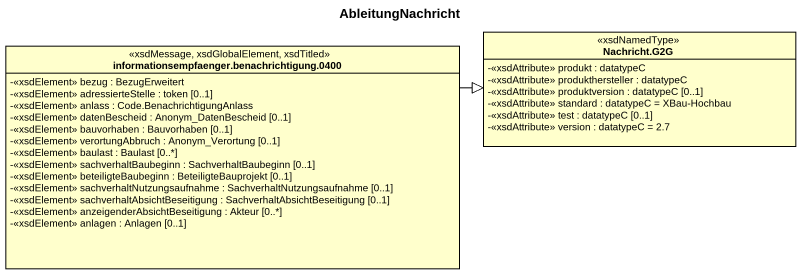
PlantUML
@startuml
title AbleitungNachricht
hide circle
hide empty members
skinparam classAttributeIconSize 0
class "Nachricht.G2G" as Nachricht_G2G <<xsdNamedType>> {
  -<<xsdAttribute>> produkt : datatypeC
  -<<xsdAttribute>> produkthersteller : datatypeC
  -<<xsdAttribute>> produktversion : datatypeC [0..1]
  -<<xsdAttribute>> standard : datatypeC = XBau-Hochbau
  -<<xsdAttribute>> test : datatypeC [0..1]
  -<<xsdAttribute>> version : datatypeC = 2.7
}
class "informationsempfaenger.benachrichtigung.0400" as informationsempfaenger <<xsdMessage, xsdGlobalElement, xsdTitled>> {
  -<<xsdElement>> bezug : BezugErweitert
  -<<xsdElement>> adressierteStelle : token [0..1]
  -<<xsdElement>> anlass : Code.BenachrichtigungAnlass
  -<<xsdElement>> datenBescheid : Anonym_DatenBescheid [0..1]
  -<<xsdElement>> bauvorhaben : Bauvorhaben [0..1]
  -<<xsdElement>> verortungAbbruch : Anonym_Verortung [0..1]
  -<<xsdElement>> baulast : Baulast [0..*]
  -<<xsdElement>> sachverhaltBaubeginn : SachverhaltBaubeginn [0..1]
  -<<xsdElement>> beteiligteBaubeginn : BeteiligteBauprojekt [0..1]
  -<<xsdElement>> sachverhaltNutzungsaufnahme : SachverhaltNutzungsaufnahme [0..1]
  -<<xsdElement>> sachverhaltAbsichtBeseitigung : SachverhaltAbsichtBeseitigung [0..1]
  -<<xsdElement>> anzeigenderAbsichtBeseitigung : Akteur [0..*]
  -<<xsdElement>> anlagen : Anlagen [0..1]
}
informationsempfaenger -right-|> Nachricht_G2G
@enduml
